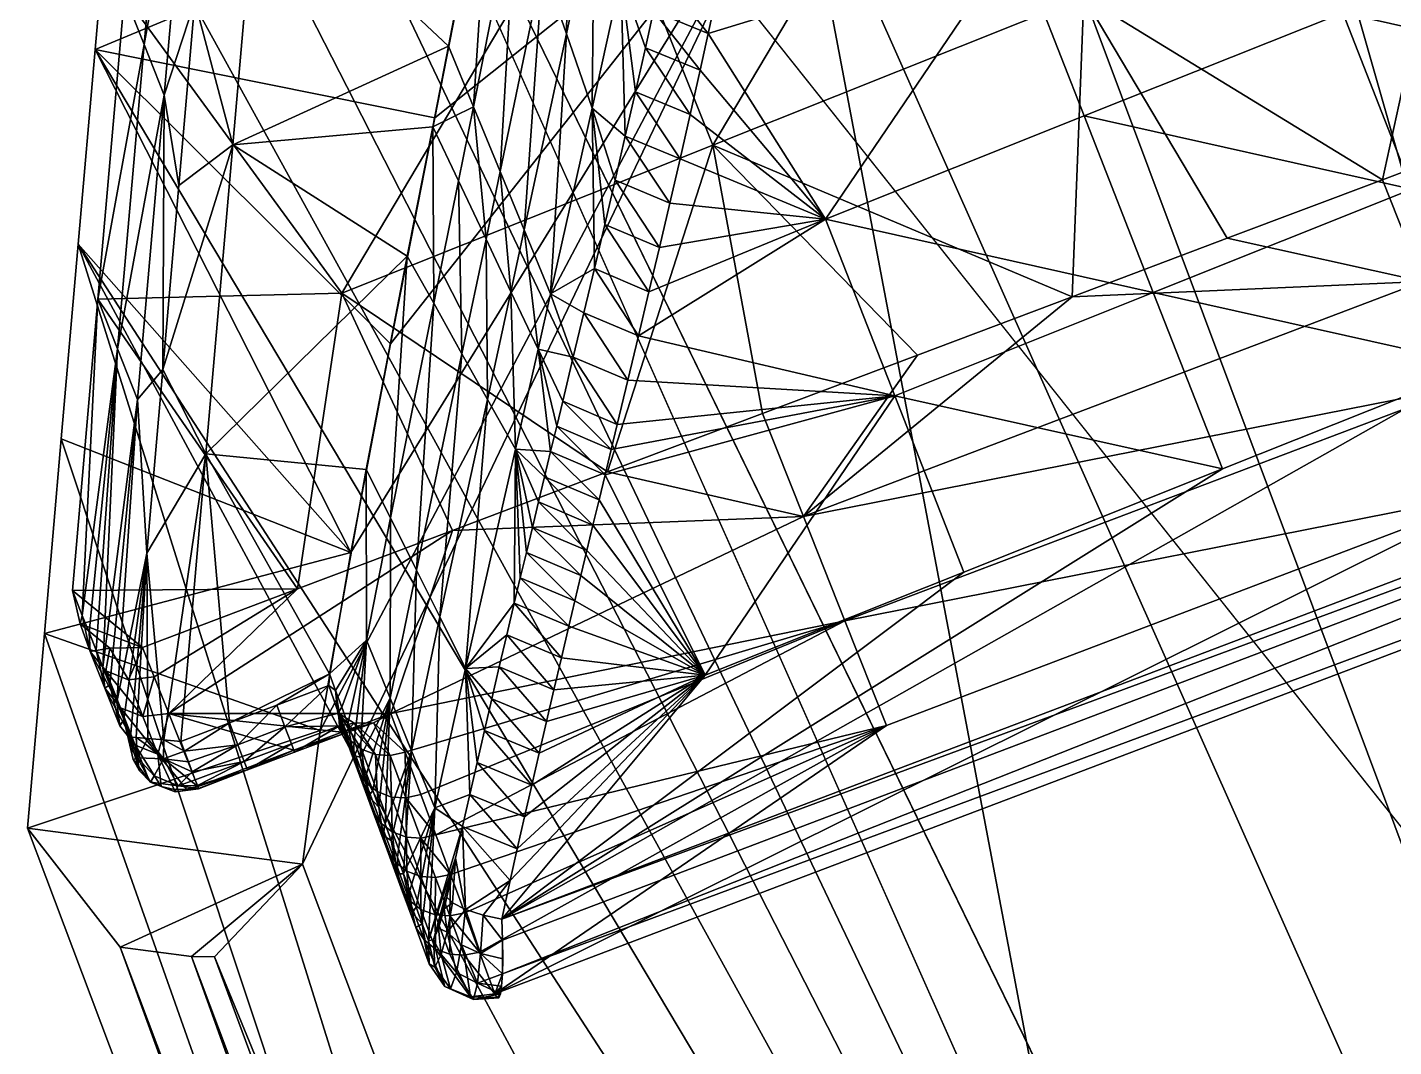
# Model space of a CAD drawing. Header units: millimetres. Extents: x -276 to 343, y -58 to 484.
# Drawn here: x -220.53 to -207.09, y 442.68 to 452.7 of the extents above; entities that cross this region are included whole.
import ezdxf

# ---------------------------------------------------------------- set-up
doc = ezdxf.new("R2010")
doc.units = ezdxf.units.MM
doc.header["$MEASUREMENT"] = 0
doc.layers.add('Default', color=7, linetype='Continuous', true_color=0x000000)

msp = doc.modelspace()

# ---------------------------------------------------------------- meshes
at = {"layer": 'Default'}
mesh = msp.add_polyface(dxfattribs=at)
corners = [(-219.198, 460.141, 5), (-214.27, 469.457, 5), (-218.884, 462.172, 5), (-215.507, 468.403, 5), (-218.331, 464.02, 5), (-216.614, 467.141, 5), (-217.565, 465.678, 5), (-212.931, 470.297, 5), (-211.517, 470.92, 5), (-211.517, 470.92, 5), (-208.574, 471.483, 5), (-210.055, 471.317, 5), (-219.198, 460.141, 5), (-219.365, 458.227, 5), (-203.801, 425.54, 131.483), (-220.2, 448.655, 5), (-206.856, 408.518, 120.594), (-220.033, 450.569, 5), (-203.801, 425.54, 131.483), (-219.866, 452.483, 5), (-219.699, 454.397, 5), (-219.532, 456.311, 5), (-215.185, 459.639, 5), (-212.965, 454.653, 23.231), (-215.375, 458.114, 5), (-215.69, 456.209, 5), (-216.088, 454.063, 5), (-216.527, 451.813, 5), (-216.962, 449.59, 5), (-217.352, 447.536, 5), (-217.655, 445.784, 5), (-217.827, 444.469, 5), (-212.965, 454.653, 23.231), (-215.185, 459.639, 5), (-214.822, 461.631, 5), (-214.062, 463.495, 5), (-214.062, 463.495, 5), (-212.879, 465.125, 5), (-211.317, 466.393, 5), (-219.198, 460.141, 5), (-218.884, 462.172, 5), (-218.331, 464.02, 5), (-217.565, 465.678, 5), (-214.062, 463.495, 5), (-216.614, 467.141, 5), (-215.507, 468.403, 5), (-214.27, 469.457, 5), (-212.931, 470.297, 5), (-211.517, 470.92, 5), (-220.534, 444.825, 5), (-220.367, 446.739, 5), (-217.655, 445.784, 5), (-220.2, 448.655, 5), (-217.352, 447.536, 5), (-220.033, 450.569, 5), (-219.866, 452.483, 5), (-219.699, 454.397, 5), (-216.088, 454.063, 5), (-219.532, 456.311, 5), (-219.365, 458.227, 5), (-215.69, 456.209, 5), (-215.375, 458.114, 5), (-215.185, 459.639, 5), (-216.527, 451.813, 5), (-216.962, 449.59, 5), (-217.827, 444.469, 5), (-218.92, 443.563, 5), (-219.622, 443.655, 5), (-218.693, 443.559, 5), (-209.447, 467.165, 5), (-211.317, 466.393, 5), (-212.879, 465.125, 5), (-212.879, 465.125, 5), (-214.822, 461.631, 5)]
mesh.append_faces([[corners[k] for k in face] for face in [(0, 1, 2, 2), (2, 3, 4, 4), (4, 5, 6, 6), (5, 4, 3, 3), (3, 2, 1, 1), (1, 0, 7, 7), (7, 0, 8, 8), (9, 10, 11, 11), (12, 13, 14, 14), (15, 16, 17, 17), (17, 18, 19, 19), (19, 14, 20, 20), (20, 14, 21, 21), (21, 14, 13, 13), (22, 23, 24, 24), (24, 23, 25, 25), (25, 23, 26, 26), (26, 23, 27, 27), (27, 23, 28, 28), (28, 23, 29, 29), (29, 23, 30, 30), (30, 23, 31, 31), (32, 33, 34, 34), (34, 35, 32, 32), (36, 37, 38, 38), (39, 40, 41, 41), (41, 42, 43, 43), (42, 44, 43, 43), (44, 45, 46, 46), (46, 47, 48, 48), (49, 50, 51, 51), (50, 52, 53, 53), (52, 54, 53, 53), (54, 55, 53, 53), (55, 56, 57, 57), (56, 58, 57, 57), (58, 59, 60, 60), (59, 39, 61, 61), (62, 61, 39, 39), (61, 60, 59, 59), (60, 57, 58, 58), (57, 63, 55, 55), (63, 64, 55, 55), (64, 53, 55, 55), (53, 51, 50, 50), (51, 65, 49, 49), (66, 67, 65, 65), (65, 68, 66, 66), (67, 49, 65, 65), (69, 70, 48, 48), (70, 71, 46, 46), (72, 43, 44, 44), (43, 73, 41, 41), (73, 62, 39, 39), (39, 41, 73, 73), (44, 46, 71, 71), (46, 48, 70, 70)]])
mesh = msp.add_polyface(dxfattribs=at)
corners = [(-177.419, 420.114, 117.401), (-192.957, 454.989, 5), (-193.943, 456.536, 5), (-195.911, 459.624, 5), (-196.893, 461.165, 5), (-197.874, 462.704, 5), (-198.853, 464.239, 5), (-199.832, 465.772, 5), (-200.808, 467.305, 5), (-208.574, 471.483, 5), (-211.517, 470.92, 5), (-207.101, 471.413, 5), (-207.101, 471.413, 5), (-211.517, 470.92, 5), (-205.662, 471.1, 5), (-205.662, 471.1, 5), (-203, 469.721, 5), (-204.286, 470.538, 5), (-201.832, 468.647, 5), (-200.808, 467.305, 5), (-219.198, 460.141, 5), (-172.958, 402.032, 241.81), (-211.517, 470.92, 5), (-195.213, 453.497, 5), (-179.695, 418.663, 117.3), (-195.945, 454.541, 5), (-190.218, 432.428, 123.634), (-204.154, 465.102, 5), (-203.339, 463.928, 5), (-202.241, 462.481, 5), (-200.958, 460.856, 5), (-199.589, 459.151, 5), (-198.231, 457.465, 5), (-196.984, 455.897, 5), (-199.026, 423.331, 137.741), (-212.965, 454.653, 23.231), (-214.062, 463.495, 5), (-204.154, 465.102, 5), (-190.218, 432.428, 123.634), (-205.566, 466.555, 5), (-176.28, 399.752, 242.268), (-211.317, 466.393, 5), (-209.447, 467.165, 5), (-207.434, 467.28, 5), (-185.087, 392.006, 252.252), (-211.317, 466.393, 5), (-207.434, 467.28, 5), (-211.317, 466.393, 5), (-199.026, 423.331, 137.741), (-214.062, 463.495, 5), (-193.227, 453.545, 5), (-193.812, 453.161, 5), (-195.213, 453.497, 5), (-200.808, 467.305, 5), (-199.832, 465.772, 5), (-203.339, 463.928, 5), (-198.853, 464.239, 5), (-202.241, 462.481, 5), (-197.874, 462.704, 5), (-200.958, 460.856, 5), (-196.893, 461.165, 5), (-199.589, 459.151, 5), (-195.911, 459.624, 5), (-194.928, 458.081, 5), (-198.231, 457.465, 5), (-193.943, 456.536, 5), (-195.945, 454.541, 5), (-192.957, 454.989, 5), (-211.517, 470.92, 5), (-210.055, 471.317, 5), (-207.101, 471.413, 5), (-208.574, 471.483, 5), (-205.662, 471.1, 5), (-204.286, 470.538, 5), (-203, 469.721, 5), (-201.832, 468.647, 5), (-204.154, 465.102, 5), (-196.984, 455.897, 5), (-195.021, 453.27, 5), (-205.566, 466.555, 5), (-207.434, 467.28, 5), (-209.447, 467.165, 5), (-211.517, 470.92, 5), (-192.957, 454.989, 5), (-177.419, 420.114, 117.401), (-193.227, 453.545, 5), (-179.695, 418.663, 117.3), (-195.213, 453.497, 5), (-195.021, 453.27, 5)]
mesh.append_faces([[corners[k] for k in face] for face in [(0, 1, 2, 2), (3, 4, 0, 0), (4, 5, 0, 0), (5, 6, 0, 0), (6, 7, 0, 0), (7, 8, 0, 0), (9, 10, 11, 11), (12, 13, 14, 14), (15, 16, 17, 17), (16, 15, 18, 18), (18, 15, 19, 19), (20, 21, 22, 22), (23, 24, 25, 25), (26, 27, 28, 28), (28, 29, 26, 26), (29, 30, 26, 26), (30, 31, 26, 26), (31, 32, 26, 26), (32, 33, 26, 26), (24, 26, 33, 33), (34, 35, 36, 36), (37, 38, 39, 39), (38, 40, 39, 39), (41, 42, 43, 43), (44, 45, 46, 46), (47, 48, 49, 49), (50, 51, 52, 52), (53, 54, 55, 55), (54, 56, 57, 57), (56, 58, 59, 59), (58, 60, 61, 61), (60, 62, 61, 61), (62, 63, 64, 64), (63, 65, 66, 66), (65, 67, 66, 66), (68, 69, 70, 70), (69, 71, 70, 70), (70, 72, 73, 73), (73, 74, 75, 75), (75, 53, 76, 76), (52, 66, 67, 67), (66, 77, 63, 63), (77, 64, 63, 63), (64, 61, 62, 62), (61, 59, 58, 58), (59, 57, 56, 56), (57, 55, 54, 54), (55, 76, 53, 53), (67, 50, 52, 52), (51, 78, 52, 52), (76, 79, 75, 75), (79, 80, 73, 73), (80, 81, 70, 70), (82, 70, 81, 81), (70, 73, 80, 80), (73, 75, 79, 79), (83, 84, 85, 85), (86, 87, 88, 88)]])
mesh = msp.add_polyface(dxfattribs=at)
corners = [(-161.173, 388.479, 737.082), (-149.975, 401.032, 737.404), (-162.218, 391.678, 770.806), (-156.004, 397.819, 731.839), (-162.365, 388.702, 718.796), (-161.077, 392.116, 731.733), (-155.393, 399.502, 738.298), (-160.436, 393.815, 738.198), (-159.348, 396.704, 749.188), (-159.798, 395.508, 744.638), (-164.576, 389.534, 744.543), (-158.523, 398.905, 757.554), (-164.104, 390.764, 749.099), (-163.236, 393.028, 757.48), (-157.26, 402.317, 770.414), (-161.902, 396.53, 770.376), (-168.845, 386.004, 762.786), (-162.935, 395.393, 772.172), (-154.918, 406.188, 777.391), (-164.349, 390.403, 770.304), (-157.438, 400.356, 776.729), (-164.93, 390.813, 770.262), (-157.998, 400.795, 776.677), (-164.93, 390.813, 770.262), (-157.998, 400.795, 776.677), (-162.935, 395.393, 772.172), (-157.438, 400.356, 776.729), (-164.349, 390.403, 770.304), (-162.218, 391.678, 770.806), (-193.812, 453.161, 5), (-193.227, 453.545, 5), (-177.72, 418.739, 117.205), (-162.81, 383.516, 229.465), (-161.913, 385.254, 229.716), (-177.419, 420.114, 117.401), (-172.958, 402.032, 241.81), (-193.943, 456.536, 5), (-194.928, 458.081, 5), (-195.911, 459.624, 5), (-200.808, 467.305, 5), (-200.808, 467.305, 5), (-205.662, 471.1, 5), (-172.958, 402.032, 241.81), (-190.694, 396.082, 239.161), (-158.098, 334.823, 487.899), (-203.801, 425.54, 131.483), (-219.198, 460.141, 5), (-205.662, 471.1, 5), (-211.517, 470.92, 5), (-172.958, 402.032, 241.81), (-158.098, 334.823, 487.899), (-172.958, 402.032, 241.81), (-219.198, 460.141, 5), (-203.801, 425.54, 131.483), (-220.033, 450.569, 5), (-190.694, 396.082, 239.161), (-193.175, 372.211, 236.188), (-190.694, 396.082, 239.161), (-206.856, 408.518, 120.594), (-220.367, 446.739, 5), (-220.534, 444.825, 5), (-220.2, 448.655, 5), (-217.827, 444.469, 5), (-212.965, 454.653, 23.231), (-204.167, 408.217, 120.429), (-199.026, 423.331, 137.741), (-190.506, 371.963, 235.857), (-185.087, 392.006, 252.252), (-179.695, 418.663, 117.3), (-164.196, 383.817, 229.6), (-190.218, 432.428, 123.634), (-176.28, 399.752, 242.268), (-196.984, 455.897, 5), (-195.945, 454.541, 5), (-185.087, 392.006, 252.252), (-199.026, 423.331, 137.741), (-211.317, 466.393, 5), (-207.434, 467.28, 5), (-205.566, 466.555, 5), (-176.28, 399.752, 242.268), (-150.2, 335.881, 481.497), (-150.2, 335.881, 481.497), (-152.152, 335.944, 482.599), (-207.434, 467.28, 5), (-152.152, 335.944, 482.599), (-185.087, 392.006, 252.252), (-207.434, 467.28, 5), (-219.622, 443.655, 5), (-218.92, 443.563, 5), (-205.956, 407.381, 120.487), (-205.265, 407.319, 120.394), (-191.607, 371.077, 235.787), (-217.827, 444.469, 5), (-204.167, 408.217, 120.429), (-218.693, 443.559, 5), (-190.506, 371.963, 235.857), (-205.265, 407.319, 120.394), (-205.265, 407.319, 120.394), (-218.92, 443.563, 5), (-218.693, 443.559, 5), (-193.175, 372.211, 236.188), (-206.856, 408.518, 120.594), (-205.956, 407.381, 120.487), (-220.534, 444.825, 5), (-219.622, 443.655, 5), (-162.233, 383.918, 229.409), (-177.72, 418.739, 117.205), (-161.913, 385.254, 229.716), (-193.227, 453.545, 5), (-177.419, 420.114, 117.401), (-193.812, 453.161, 5), (-162.81, 383.516, 229.465), (-179.695, 418.663, 117.3), (-195.021, 453.27, 5)]
mesh.append_faces([[corners[k] for k in face] for face in [(0, 1, 2, 2), (3, 4, 5, 5), (6, 5, 7, 7), (8, 9, 10, 10), (11, 8, 12, 12), (11, 12, 13, 13), (14, 11, 13, 13), (14, 13, 15, 15), (16, 17, 15, 15), (17, 18, 15, 15), (19, 20, 21, 21), (22, 21, 20, 20), (23, 24, 25, 25), (26, 27, 28, 28), (29, 30, 31, 31), (32, 29, 31, 31), (33, 34, 35, 35), (36, 37, 34, 34), (37, 38, 34, 34), (39, 35, 34, 34), (40, 41, 42, 42), (43, 44, 45, 45), (45, 44, 46, 46), (47, 48, 49, 49), (50, 51, 52, 52), (53, 54, 55, 55), (56, 57, 58, 58), (58, 59, 60, 60), (59, 58, 61, 61), (54, 58, 57, 57), (62, 63, 64, 64), (64, 65, 66, 66), (67, 66, 65, 65), (65, 64, 63, 63), (68, 69, 70, 70), (71, 70, 69, 69), (72, 73, 68, 68), (74, 75, 76, 76), (77, 78, 79, 79), (79, 80, 77, 77), (81, 82, 83, 83), (84, 85, 86, 86), (87, 88, 89, 89), (88, 90, 89, 89), (90, 91, 89, 89), (92, 93, 94, 94), (93, 95, 96, 96), (97, 98, 99, 99), (94, 93, 96, 96), (100, 101, 102, 102), (101, 103, 104, 104), (104, 102, 101, 101), (105, 106, 107, 107), (106, 108, 109, 109), (109, 107, 106, 106), (110, 111, 112, 112), (113, 110, 112, 112)]])
mesh = msp.add_polyface(dxfattribs=at)
corners = [(-200.05, 457.327, 16.262), (-200.28, 458.454, 16.081), (-200.619, 458.014, 16.517), (-202.506, 454.877, 15.853), (-201.826, 453.141, 15.295), (-199.282, 454.157, 15.295), (-199.962, 455.893, 15.853), (-205.05, 453.862, 15.853), (-204.37, 452.125, 15.295), (-207.594, 452.846, 15.853), (-205.729, 455.598, 16.412), (-203.185, 456.614, 16.412), (-208.273, 454.582, 16.412), (-210.817, 453.567, 16.412), (-206.409, 457.334, 16.97), (-203.865, 458.35, 16.97), (-208.953, 456.319, 16.97), (-211.497, 455.303, 16.97), (-209.633, 458.055, 17.529), (-212.177, 457.04, 17.529), (-200.619, 458.014, 16.517), (-201.053, 458.545, 16.712), (-201.482, 459.079, 16.908), (-199.582, 454.081), (-200.713, 452.514, 3.148), (-201.107, 453.506), (-202.632, 452.93), (-207.612, 457.26), (-206.493, 454.457), (-210.143, 453.002), (-211.261, 455.803), (-203.962, 458.717), (-202.844, 455.915), (-200.313, 460.172), (-199.195, 457.372), (-208.73, 460.063), (-199.582, 454.081), (-201.107, 453.506), (-202.632, 452.93), (-204.156, 452.356), (-205.681, 451.78), (-207.205, 451.204)]
mesh.append_faces([[corners[k] for k in face] for face in [(0, 1, 2, 2), (3, 4, 5, 5), (3, 5, 6, 6), (7, 8, 4, 4), (7, 4, 3, 3), (9, 8, 7, 7), (10, 7, 3, 3), (10, 3, 11, 11), (12, 9, 7, 7), (12, 7, 10, 10), (13, 9, 12, 12), (14, 10, 11, 11), (14, 11, 15, 15), (16, 12, 10, 10), (16, 10, 14, 14), (17, 13, 12, 12), (17, 12, 16, 16), (18, 16, 14, 14), (19, 17, 16, 16), (19, 16, 18, 18), (20, 21, 11, 11), (21, 22, 11, 11), (3, 6, 11, 11), (6, 20, 11, 11), (23, 24, 25, 25), (25, 24, 26, 26), (27, 28, 29, 29), (27, 29, 30, 30), (31, 32, 28, 28), (31, 28, 27, 27), (33, 34, 32, 32), (35, 27, 30, 30), (36, 37, 32, 32), (37, 38, 32, 32), (38, 39, 32, 32), (39, 40, 28, 28), (40, 41, 28, 28), (28, 32, 39, 39)]])
mesh = msp.add_polyface(dxfattribs=at)
corners = [(-214.752, 451.198, 15.674), (-214.215, 450.973, 16.068), (-214.652, 451.631, 15.783), (-214.114, 451.409, 16.178), (-214.552, 452.067, 15.893), (-214.014, 451.844, 16.288), (-214.454, 452.5, 16.003), (-213.916, 452.28, 16.398), (-214.374, 452.86, 16.094), (-213.836, 452.641, 16.49), (-214.296, 453.219, 16.185), (-213.757, 453.002, 16.581), (-214.219, 453.579, 16.277), (-213.679, 453.364, 16.673), (-214.143, 453.938, 16.368), (-213.604, 453.725, 16.765), (-214.086, 454.221, 16.44), (-213.545, 454.01, 16.838), (-214.029, 454.504, 16.513), (-213.488, 454.295, 16.911), (-213.974, 454.788, 16.585), (-213.433, 454.581, 16.985), (-213.921, 455.071, 16.658), (-214.798, 454.731, 11.714), (-214.96, 453.932, 11.592), (-214.697, 453.19, 13.882), (-214.526, 454.004, 14.046), (-214.487, 456.424, 11.971), (-213.974, 454.788, 16.585), (-214.195, 455.725, 14.393), (-214.029, 454.504, 16.513), (-214.086, 454.221, 16.44), (-214.143, 453.938, 16.368), (-214.219, 453.579, 16.277), (-214.296, 453.219, 16.185), (-214.374, 452.86, 16.094), (-214.454, 452.5, 16.003), (-214.552, 452.067, 15.893), (-214.652, 451.631, 15.783), (-214.978, 451.907, 13.634), (-214.752, 451.198, 15.674), (-211.261, 455.803), (-213.792, 451.545), (-214.91, 454.346)]
mesh.append_faces([[corners[k] for k in face] for face in [(0, 1, 2, 2), (2, 3, 4, 4), (4, 5, 6, 6), (6, 7, 8, 8), (8, 9, 10, 10), (10, 11, 12, 12), (12, 13, 14, 14), (14, 15, 16, 16), (16, 17, 18, 18), (18, 19, 20, 20), (20, 21, 22, 22), (21, 20, 19, 19), (19, 18, 17, 17), (17, 16, 15, 15), (15, 14, 13, 13), (13, 12, 11, 11), (11, 10, 9, 9), (9, 8, 7, 7), (7, 6, 5, 5), (5, 4, 3, 3), (3, 2, 1, 1), (23, 24, 25, 25), (23, 25, 26, 26), (27, 23, 26, 26), (28, 29, 30, 30), (30, 29, 31, 31), (31, 26, 32, 32), (32, 26, 33, 33), (33, 26, 34, 34), (34, 26, 35, 35), (35, 25, 36, 36), (36, 25, 37, 37), (37, 25, 38, 38), (38, 39, 40, 40), (39, 38, 25, 25), (25, 35, 26, 26), (26, 31, 29, 29), (41, 42, 43, 43)]])
mesh = msp.add_polyface(dxfattribs=at)
corners = [(-219.044, 451.147, 4.575), (-218.513, 451.547, 5), (-218.886, 452.956, 4.575), (-218.274, 454.288, 5), (-218.728, 454.764, 4.575), (-218.513, 451.547, 5), (-216.392, 452.516, 5), (-218.274, 454.288, 5), (-215.961, 454.747, 5), (-216.547, 451.725, 5), (-218.923, 455.073, 3.128), (-219.121, 455.571, 1.545), (-219.386, 452.534, 1.545), (-219.188, 452.036, 3.128), (-219.202, 449.338, 4.575), (-219.044, 451.147, 4.575), (-218.886, 452.956, 4.575), (-218.728, 454.764, 4.575), (-219.58, 453.02), (-219.841, 450.03), (-215.231, 452.639, 11.408), (-215.388, 450.081, 13.301), (-214.978, 451.907, 13.634), (-214.96, 453.932, 11.592), (-214.697, 453.19, 13.882), (-215.463, 453.309, 9.368), (-215.884, 451.284, 9.2), (-215.646, 450.709, 11.16), (-215.201, 454.614, 9.494), (-215.048, 455.397, 9.577), (-214.798, 454.731, 11.714), (-216.147, 451.922, 7.024), (-216.022, 450.618, 9.153), (-215.721, 454.055, 7.105), (-215.468, 455.37, 7.166), (-214.752, 451.198, 15.674), (-214.854, 450.764, 15.564), (-216.547, 451.725, 5), (-216.392, 452.516, 5), (-215.961, 454.747, 5), (-216.294, 451.192, 7.002), (-215.716, 456.071, 5), (-214.91, 454.346), (-213.792, 451.545), (-217.441, 450.088), (-219.58, 453.02), (-219.315, 456.057)]
mesh.append_faces([[corners[k] for k in face] for face in [(0, 1, 2, 2), (2, 3, 4, 4), (3, 2, 1, 1), (5, 6, 7, 7), (8, 7, 6, 6), (6, 5, 9, 9), (10, 11, 12, 12), (10, 12, 13, 13), (14, 15, 13, 13), (15, 16, 13, 13), (16, 17, 10, 10), (18, 19, 12, 12), (12, 11, 18, 18), (10, 13, 16, 16), (20, 21, 22, 22), (23, 20, 22, 22), (23, 22, 24, 24), (25, 26, 27, 27), (25, 27, 20, 20), (28, 25, 20, 20), (28, 20, 23, 23), (29, 28, 23, 23), (29, 23, 30, 30), (31, 32, 26, 26), (33, 31, 26, 26), (33, 26, 25, 25), (34, 33, 25, 25), (34, 25, 28, 28), (35, 22, 36, 36), (37, 31, 38, 38), (38, 31, 39, 39), (31, 37, 40, 40), (33, 39, 31, 31), (34, 41, 33, 33), (42, 43, 44, 44), (45, 46, 42, 42), (42, 44, 45, 45)]])
mesh = msp.add_polyface(dxfattribs=at)
corners = [(-213.379, 454.868, 17.058), (-213.921, 455.071, 16.658), (-213.433, 454.581, 16.985), (-215.861, 443.723, 14.211), (-195.283, 451.534, 14.099), (-215.868, 443.928, 14.291), (-213.866, 446.329, 14.737), (-211.322, 447.342, 14.737), (-212.002, 449.079, 15.295), (-212.682, 450.815, 15.853), (-209.458, 450.094, 15.295), (-210.138, 451.831, 15.853), (-210.817, 453.567, 16.412), (-213.379, 454.868, 17.058), (-213.433, 454.581, 16.985), (-211.497, 455.303, 16.97), (-213.488, 454.295, 16.911), (-213.545, 454.01, 16.838), (-213.604, 453.725, 16.765), (-213.679, 453.364, 16.673), (-213.757, 453.002, 16.581), (-213.836, 452.641, 16.49), (-213.916, 452.28, 16.398), (-214.014, 451.844, 16.288), (-214.114, 451.409, 16.178), (-214.215, 450.973, 16.068), (-214.317, 450.538, 15.958), (-214.42, 450.102, 15.848), (-214.523, 449.668, 15.739), (-214.627, 449.233, 15.629), (-214.731, 448.797, 15.52), (-214.791, 448.549, 15.457), (-214.85, 448.301, 15.395), (-206.234, 449.374, 14.737), (-208.778, 448.358, 14.737), (-215.868, 443.928, 14.291), (-212.9, 447.889, 3.219), (-206.398, 449.174, 6.442), (-212.492, 446.864, 6.478), (-210.255, 450.053), (-211.779, 449.479), (-213.304, 448.903), (-212.084, 445.836, 9.736), (-216.515, 444.758, 8.1), (-205.99, 448.149, 9.701), (-215.935, 443.196, 13.014), (-211.261, 455.803), (-210.143, 453.002), (-213.792, 451.545), (-210.255, 450.053), (-211.779, 449.479), (-213.304, 448.903)]
mesh.append_faces([[corners[k] for k in face] for face in [(0, 1, 2, 2), (3, 4, 5, 5), (6, 7, 8, 8), (9, 8, 10, 10), (9, 11, 12, 12), (13, 14, 15, 15), (14, 16, 15, 15), (16, 17, 12, 12), (17, 18, 12, 12), (18, 19, 12, 12), (19, 20, 12, 12), (20, 21, 12, 12), (21, 22, 9, 9), (22, 23, 9, 9), (23, 24, 9, 9), (24, 25, 9, 9), (25, 26, 9, 9), (26, 27, 9, 9), (27, 28, 9, 9), (28, 29, 8, 8), (29, 30, 8, 8), (30, 31, 8, 8), (31, 32, 8, 8), (33, 34, 35, 35), (34, 7, 35, 35), (8, 9, 28, 28), (9, 12, 21, 21), (12, 15, 16, 16), (36, 37, 38, 38), (39, 36, 40, 40), (40, 36, 41, 41), (42, 43, 38, 38), (44, 45, 42, 42), (46, 47, 48, 48), (49, 50, 48, 48), (50, 51, 48, 48), (48, 47, 49, 49)]])
mesh = msp.add_polyface(dxfattribs=at)
corners = [(-195.379, 451.7, 14.178), (-215.868, 443.928, 14.291), (-195.283, 451.534, 14.099), (-195.011, 451.133, 12.898), (-215.861, 443.391, 13.945), (-215.935, 443.196, 13.014), (-215.861, 443.391, 13.945), (-215.861, 443.723, 14.211), (-195.283, 451.534, 14.099), (-204.37, 452.125, 15.295), (-203.69, 450.389, 14.737), (-201.146, 451.405, 14.737), (-201.826, 453.141, 15.295), (-206.914, 451.11, 15.295), (-206.234, 449.374, 14.737), (-209.458, 450.094, 15.295), (-208.778, 448.358, 14.737), (-212.002, 449.079, 15.295), (-211.322, 447.342, 14.737), (-207.594, 452.846, 15.853), (-210.138, 451.831, 15.853), (-212.682, 450.815, 15.853), (-210.817, 453.567, 16.412), (-215.868, 443.928, 14.291), (-195.379, 451.7, 14.178), (-206.398, 449.174, 6.442), (-200.304, 451.487, 6.407), (-199.896, 450.461, 9.666), (-205.99, 448.149, 9.701), (-212.492, 446.864, 6.478), (-212.084, 445.836, 9.736), (-206.807, 450.202, 3.184), (-200.713, 452.514, 3.148), (-212.9, 447.889, 3.219), (-215.935, 443.196, 13.014), (-195.011, 451.133, 12.898), (-202.632, 452.93), (-204.156, 452.356), (-205.681, 451.78), (-207.205, 451.204), (-208.73, 450.629), (-210.255, 450.053), (-207.205, 451.204), (-208.73, 450.629), (-210.143, 453.002), (-210.255, 450.053), (-206.493, 454.457)]
mesh.append_faces([[corners[k] for k in face] for face in [(0, 1, 2, 2), (3, 4, 5, 5), (6, 2, 7, 7), (3, 8, 4, 4), (9, 10, 11, 11), (9, 11, 12, 12), (13, 14, 10, 10), (13, 10, 9, 9), (15, 16, 14, 14), (15, 14, 13, 13), (17, 18, 16, 16), (17, 16, 15, 15), (19, 13, 9, 9), (20, 15, 13, 13), (20, 13, 19, 19), (21, 15, 20, 20), (22, 20, 19, 19), (23, 24, 14, 14), (25, 26, 27, 27), (25, 27, 28, 28), (29, 25, 28, 28), (29, 28, 30, 30), (31, 32, 26, 26), (31, 26, 25, 25), (33, 31, 25, 25), (34, 28, 35, 35), (36, 32, 37, 37), (37, 31, 38, 38), (38, 31, 39, 39), (39, 31, 40, 40), (40, 31, 41, 41), (27, 35, 28, 28), (31, 37, 32, 32), (33, 41, 31, 31), (42, 43, 44, 44), (43, 45, 44, 44), (44, 46, 42, 42)]])
mesh = msp.add_polyface(dxfattribs=at)
corners = [(-219.36, 447.53, 4.575), (-218.778, 448.506, 5), (-219.202, 449.338, 4.575), (-218.513, 451.547, 5), (-219.044, 451.147, 4.575), (-218.778, 448.506, 5), (-216.797, 450.452, 5), (-218.513, 451.547, 5), (-216.547, 451.725, 5), (-217.201, 448.354, 5), (-219.188, 452.036, 3.128), (-219.386, 452.534, 1.545), (-219.647, 449.541, 1.545), (-219.449, 449.043, 3.128), (-219.36, 447.53, 4.575), (-219.202, 449.338, 4.575), (-220.091, 447.163), (-219.994, 446.918, 0.774), (-219.841, 450.03), (-219.994, 446.918, 0.774), (-219.926, 446.749, 1.317), (-219.926, 446.749, 1.317), (-219.858, 446.577, 1.86), (-219.858, 446.577, 1.86), (-219.79, 446.407, 2.403), (-219.79, 446.407, 2.403), (-219.722, 446.235, 2.946), (-219.722, 446.235, 2.946), (-219.654, 446.063, 3.489), (-216.259, 449.491, 9.065), (-216.706, 447.364, 8.85), (-216.476, 446.903, 10.648), (-216.008, 449.043, 10.962), (-216.537, 449.989, 6.959), (-216.963, 447.877, 6.856), (-216.294, 451.192, 7.002), (-216.022, 450.618, 9.153), (-216.147, 451.922, 7.024), (-217.563, 446.344, 5.001), (-217.197, 446.674, 6.787), (-217.201, 448.354, 5), (-216.797, 450.452, 5), (-216.547, 451.725, 5), (-220.091, 447.163), (-219.841, 450.03), (-217.877, 447.178), (-219.58, 453.02), (-217.441, 450.088), (-214.828, 448.329), (-216.353, 447.752)]
mesh.append_faces([[corners[k] for k in face] for face in [(0, 1, 2, 2), (2, 3, 4, 4), (3, 2, 1, 1), (5, 6, 7, 7), (8, 7, 6, 6), (6, 5, 9, 9), (10, 11, 12, 12), (10, 12, 13, 13), (14, 15, 13, 13), (16, 17, 18, 18), (19, 20, 12, 12), (21, 22, 12, 12), (23, 24, 12, 12), (25, 26, 13, 13), (27, 28, 13, 13), (12, 11, 18, 18), (13, 12, 25, 25), (10, 13, 15, 15), (18, 19, 12, 12), (29, 30, 31, 31), (29, 31, 32, 32), (33, 34, 30, 30), (33, 30, 29, 29), (35, 33, 29, 29), (35, 29, 36, 36), (37, 35, 36, 36), (38, 39, 40, 40), (40, 34, 41, 41), (41, 33, 42, 42), (34, 40, 39, 39), (33, 41, 34, 34), (35, 42, 33, 33), (43, 44, 45, 45), (44, 46, 47, 47), (48, 49, 47, 47), (49, 45, 47, 47), (45, 44, 47, 47)]])
mesh = msp.add_polyface(dxfattribs=at)
corners = [(-215.446, 448.282, 14.94), (-214.91, 448.053, 15.332), (-215.387, 448.53, 15.002), (-214.85, 448.301, 15.395), (-215.327, 448.778, 15.065), (-214.791, 448.549, 15.457), (-215.268, 449.026, 15.127), (-214.731, 448.797, 15.52), (-215.164, 449.459, 15.236), (-214.627, 449.233, 15.629), (-215.06, 449.895, 15.346), (-214.523, 449.668, 15.739), (-214.956, 450.329, 15.455), (-214.42, 450.102, 15.848), (-214.854, 450.764, 15.564), (-214.317, 450.538, 15.958), (-214.752, 451.198, 15.674), (-214.215, 450.973, 16.068), (-215.778, 450.1, 11.092), (-216.008, 449.043, 10.962), (-215.733, 448.553, 13.034), (-215.51, 449.536, 13.209), (-215.646, 450.709, 11.16), (-215.388, 450.081, 13.301), (-215.231, 452.639, 11.408), (-216.022, 450.618, 9.153), (-216.259, 449.491, 9.065), (-215.884, 451.284, 9.2), (-214.854, 450.764, 15.564), (-214.978, 451.907, 13.634), (-214.956, 450.329, 15.455), (-215.06, 449.895, 15.346), (-215.164, 449.459, 15.236), (-215.268, 449.026, 15.127), (-215.327, 448.778, 15.065), (-215.387, 448.53, 15.002), (-215.446, 448.282, 14.94), (-213.304, 448.903), (-212.9, 447.889, 3.219), (-214.828, 448.329), (-213.304, 448.903), (-214.828, 448.329), (-213.792, 451.545), (-217.441, 450.088)]
mesh.append_faces([[corners[k] for k in face] for face in [(0, 1, 2, 2), (2, 3, 4, 4), (4, 5, 6, 6), (6, 7, 8, 8), (8, 9, 10, 10), (10, 11, 12, 12), (12, 13, 14, 14), (14, 15, 16, 16), (17, 16, 15, 15), (15, 14, 13, 13), (13, 12, 11, 11), (11, 10, 9, 9), (9, 8, 7, 7), (7, 6, 5, 5), (5, 4, 3, 3), (3, 2, 1, 1), (18, 19, 20, 20), (18, 20, 21, 21), (22, 18, 21, 21), (22, 21, 23, 23), (24, 22, 23, 23), (25, 26, 19, 19), (25, 19, 18, 18), (27, 25, 18, 18), (27, 18, 22, 22), (28, 29, 30, 30), (30, 23, 31, 31), (31, 23, 32, 32), (32, 21, 33, 33), (33, 21, 34, 34), (34, 21, 35, 35), (35, 20, 36, 36), (20, 35, 21, 21), (21, 32, 23, 23), (23, 30, 29, 29), (37, 38, 39, 39), (40, 41, 42, 42), (43, 42, 41, 41)]])
mesh = msp.add_polyface(dxfattribs=at)
corners = [(-215.965, 446.098, 14.39), (-215.428, 445.874, 14.784), (-215.892, 446.413, 14.469), (-215.354, 446.186, 14.863), (-215.818, 446.725, 14.548), (-215.281, 446.499, 14.941), (-215.744, 447.038, 14.627), (-215.207, 446.811, 15.02), (-215.685, 447.288, 14.69), (-215.148, 447.061, 15.083), (-215.625, 447.536, 14.752), (-215.089, 447.309, 15.145), (-215.566, 447.784, 14.815), (-215.029, 447.557, 15.208), (-215.506, 448.034, 14.877), (-214.97, 447.805, 15.27), (-215.446, 448.282, 14.94), (-214.91, 448.053, 15.332), (-214.85, 448.301, 15.395), (-214.91, 448.053, 15.332), (-213.866, 446.329, 14.737), (-214.97, 447.805, 15.27), (-215.029, 447.557, 15.208), (-215.089, 447.309, 15.145), (-215.148, 447.061, 15.083), (-215.207, 446.811, 15.02), (-215.281, 446.499, 14.941), (-215.354, 446.186, 14.863), (-212.002, 449.079, 15.295), (-216.008, 449.043, 10.962), (-216.223, 446.397, 12.61), (-215.733, 448.553, 13.034), (-215.446, 448.282, 14.94), (-215.506, 448.034, 14.877), (-215.566, 447.784, 14.815), (-215.625, 447.536, 14.752), (-215.685, 447.288, 14.69), (-215.744, 447.038, 14.627), (-215.818, 446.725, 14.548), (-215.892, 446.413, 14.469), (-215.965, 446.098, 14.39), (-214.828, 448.329), (-212.9, 447.889, 3.219), (-216.353, 447.752), (-212.492, 446.864, 6.478), (-216.959, 445.952, 4.339)]
mesh.append_faces([[corners[k] for k in face] for face in [(0, 1, 2, 2), (2, 3, 4, 4), (4, 5, 6, 6), (6, 7, 8, 8), (8, 9, 10, 10), (10, 11, 12, 12), (12, 13, 14, 14), (14, 15, 16, 16), (17, 16, 15, 15), (15, 14, 13, 13), (13, 12, 11, 11), (11, 10, 9, 9), (9, 8, 7, 7), (7, 6, 5, 5), (5, 4, 3, 3), (18, 19, 20, 20), (19, 21, 20, 20), (21, 22, 20, 20), (22, 23, 20, 20), (23, 24, 20, 20), (24, 25, 20, 20), (25, 26, 20, 20), (26, 27, 20, 20), (20, 28, 18, 18), (29, 30, 31, 31), (32, 31, 33, 33), (33, 31, 34, 34), (34, 31, 35, 35), (35, 31, 36, 36), (36, 31, 37, 37), (37, 30, 38, 38), (38, 30, 39, 39), (39, 30, 40, 40), (30, 37, 31, 31), (41, 42, 43, 43), (44, 45, 42, 42), (42, 45, 43, 43)]])
mesh = msp.add_polyface(dxfattribs=at)
corners = [(-219.025, 445.678, 5), (-218.778, 448.506, 5), (-219.193, 445.694, 4.971), (-218.778, 448.506, 5), (-219.36, 447.53, 4.575), (-219.193, 445.694, 4.971), (-219.915, 446.561, 1.078), (-219.762, 446.372, 0.999), (-219.619, 446.01, 2.142), (-219.771, 446.202, 2.221), (-219.402, 446.602), (-219.54, 446.284, 0.944), (-219.724, 446.596), (-219.724, 446.596), (-220.016, 446.834), (-220.016, 446.834), (-219.994, 446.918, 0.774), (-220.091, 447.163), (-219.287, 446.313, 0.921), (-219.915, 446.561, 1.078), (-219.926, 446.749, 1.317), (-219.858, 446.577, 1.86), (-219.771, 446.202, 2.221), (-219.79, 446.407, 2.403), (-219.722, 446.235, 2.946), (-219.762, 446.372, 0.999), (-219.724, 446.596), (-219.54, 446.284, 0.944), (-217.563, 446.344, 5.001), (-217.57, 446.227, 5), (-217.502, 446.18, 5.517), (-219.025, 445.678, 5), (-218.544, 445.86, 5), (-218.778, 448.506, 5), (-217.201, 448.354, 5), (-217.563, 446.344, 5.001), (-218.544, 445.86, 5), (-219.518, 445.721, 4.575), (-219.36, 447.53, 4.575), (-219.586, 445.893, 4.032), (-219.654, 446.063, 3.489), (-219.449, 449.043, 3.128), (-216.476, 446.903, 10.648), (-216.525, 445.024, 12.328), (-216.223, 446.397, 12.61), (-216.008, 449.043, 10.962), (-216.706, 447.364, 8.85), (-216.754, 445.586, 10.439), (-216.963, 447.877, 6.856), (-217.197, 446.674, 6.787), (-216.964, 446.102, 8.708), (-217.441, 446.016, 6.033), (-217.502, 446.18, 5.517), (-217.563, 446.344, 5.001), (-219.402, 446.602), (-217.877, 447.178), (-219.287, 446.313, 0.921), (-219.143, 445.952, 2.064), (-216.353, 447.752), (-216.959, 445.952, 4.339), (-219.402, 446.602), (-219.724, 446.596), (-220.016, 446.834), (-220.091, 447.163), (-217.877, 447.178)]
mesh.append_faces([[corners[k] for k in face] for face in [(0, 1, 2, 2), (3, 4, 5, 5), (6, 7, 8, 8), (6, 8, 9, 9), (10, 11, 12, 12), (13, 6, 14, 14), (15, 16, 17, 17), (18, 11, 10, 10), (16, 19, 20, 20), (20, 19, 21, 21), (21, 22, 23, 23), (23, 22, 24, 24), (25, 26, 27, 27), (22, 21, 19, 19), (6, 13, 7, 7), (19, 16, 15, 15), (28, 29, 30, 30), (31, 32, 33, 33), (34, 33, 35, 35), (36, 35, 33, 33), (37, 38, 39, 39), (40, 39, 38, 38), (38, 41, 40, 40), (42, 43, 44, 44), (45, 42, 44, 44), (46, 47, 42, 42), (48, 49, 50, 50), (48, 50, 46, 46), (51, 49, 52, 52), (52, 49, 53, 53), (54, 55, 56, 56), (56, 55, 57, 57), (58, 57, 55, 55), (57, 58, 59, 59), (60, 61, 62, 62), (62, 63, 60, 60), (64, 60, 63, 63)]])
mesh = msp.add_polyface(dxfattribs=at)
corners = [(-219.449, 445.516, 4.71), (-219.288, 445.34, 4.757), (-219.196, 445.508, 4.938), (-219.374, 445.655, 4.858), (-219.322, 445.278, 4.519), (-219.049, 445.241, 4.74), (-219.288, 445.34, 4.757), (-219.218, 445.233, 4.384), (-219.337, 445.295, 4.418), (-219.431, 445.389, 4.46), (-219.431, 445.389, 4.46), (-219.322, 445.278, 4.519), (-219.492, 445.5, 4.502), (-219.519, 445.614, 4.542), (-219.518, 445.721, 4.575), (-219.464, 445.717, 4.737), (-219.35, 445.707, 4.879), (-219.35, 445.707, 4.879), (-219.288, 445.34, 4.757), (-219.193, 445.694, 4.971), (-219.36, 447.53, 4.575), (-219.35, 445.707, 4.879), (-219.464, 445.717, 4.737), (-219.464, 445.717, 4.737), (-219.518, 445.721, 4.575), (-219.619, 446.01, 2.142), (-219.397, 445.922, 2.086), (-219.25, 445.553, 3.261), (-219.472, 445.641, 3.317), (-219.771, 446.202, 2.221), (-219.619, 446.01, 2.142), (-219.472, 445.641, 3.317), (-219.624, 445.832, 3.396), (-219.762, 446.372, 0.999), (-219.54, 446.284, 0.944), (-219.518, 445.721, 4.575), (-219.586, 445.893, 4.032), (-219.519, 445.614, 4.542), (-219.519, 445.614, 4.542), (-219.492, 445.5, 4.502), (-219.431, 445.389, 4.46), (-219.431, 445.389, 4.46), (-219.337, 445.295, 4.418), (-219.337, 445.295, 4.418), (-219.218, 445.233, 4.384), (-219.143, 445.952, 2.064), (-219.397, 445.922, 2.086), (-219.287, 446.313, 0.921), (-219.722, 446.235, 2.946), (-219.624, 445.832, 3.396), (-219.654, 446.063, 3.489), (-219.586, 445.893, 4.032), (-219.218, 445.233, 4.384), (-219.771, 446.202, 2.221), (-219.586, 445.893, 4.032), (-219.54, 446.284, 0.944), (-219.287, 446.313, 0.921), (-219.472, 445.641, 3.317)]
mesh.append_faces([[corners[k] for k in face] for face in [(0, 1, 2, 2), (0, 2, 3, 3), (4, 5, 6, 6), (7, 4, 8, 8), (8, 4, 9, 9), (10, 11, 12, 12), (12, 0, 13, 13), (13, 0, 14, 14), (14, 0, 15, 15), (15, 3, 16, 16), (3, 15, 0, 0), (2, 17, 3, 3), (0, 11, 18, 18), (11, 0, 12, 12), (19, 20, 21, 21), (21, 20, 22, 22), (23, 20, 24, 24), (25, 26, 27, 27), (25, 27, 28, 28), (29, 30, 31, 31), (29, 31, 32, 32), (33, 34, 26, 26), (33, 26, 25, 25), (35, 36, 37, 37), (38, 36, 39, 39), (39, 36, 40, 40), (41, 28, 42, 42), (43, 28, 44, 44), (45, 46, 47, 47), (48, 49, 50, 50), (50, 49, 51, 51), (27, 52, 28, 28), (46, 45, 27, 27), (49, 48, 53, 53), (31, 54, 32, 32), (55, 56, 46, 46), (36, 57, 40, 40)]])
mesh = msp.add_polyface(dxfattribs=at)
corners = [(-216.953, 445.131, 6.876), (-216.966, 445.54, 5.543), (-216.811, 445.124, 6.856), (-216.805, 444.735, 8.127), (-216.663, 444.725, 8.107), (-216.945, 444.788, 8.161), (-216.662, 444.348, 9.346), (-216.519, 444.338, 9.326), (-216.802, 444.401, 9.379), (-216.914, 444.489, 9.421), (-216.522, 443.971, 10.532), (-216.662, 444.024, 10.566), (-216.774, 444.112, 10.607), (-216.856, 444.235, 10.655), (-216.996, 444.612, 9.469), (-216.893, 444.377, 10.705), (-216.75, 443.991, 11.923), (-217.129, 445.862, 4.533), (-216.959, 445.952, 4.339), (-216.818, 445.573, 5.536), (-216.818, 445.573, 5.536), (-216.663, 445.155, 6.849), (-216.515, 444.758, 8.1), (-216.515, 444.758, 8.1), (-216.372, 444.37, 9.318), (-216.772, 444.211, 11.709), (-216.833, 444.375, 11.193), (-216.833, 444.375, 11.193), (-216.893, 444.54, 10.677), (-216.954, 444.704, 10.161), (-216.476, 446.903, 10.648), (-216.754, 445.586, 10.439), (-216.525, 445.024, 12.328), (-216.706, 447.364, 8.85), (-216.964, 446.102, 8.708), (-216.65, 443.883, 12.741), (-216.711, 444.047, 12.225), (-216.711, 444.047, 12.225), (-216.772, 444.211, 11.709), (-216.772, 444.211, 11.709), (-216.833, 444.375, 11.193), (-216.893, 444.54, 10.677), (-216.893, 444.54, 10.677), (-216.954, 444.704, 10.161), (-217.015, 444.868, 9.645)]
mesh.append_faces([[corners[k] for k in face] for face in [(0, 1, 2, 2), (3, 0, 2, 2), (3, 2, 4, 4), (5, 0, 3, 3), (6, 3, 4, 4), (6, 4, 7, 7), (8, 5, 3, 3), (8, 3, 6, 6), (9, 5, 8, 8), (10, 6, 7, 7), (11, 8, 6, 6), (12, 9, 8, 8), (12, 8, 11, 11), (13, 14, 9, 9), (13, 9, 12, 12), (15, 14, 13, 13), (16, 15, 13, 13), (17, 18, 19, 19), (20, 21, 2, 2), (21, 22, 2, 2), (23, 24, 4, 4), (25, 26, 16, 16), (27, 28, 15, 15), (28, 29, 15, 15), (2, 1, 20, 20), (4, 2, 22, 22), (15, 16, 26, 26), (1, 17, 19, 19), (30, 31, 32, 32), (33, 34, 31, 31), (35, 32, 36, 36), (37, 32, 38, 38), (39, 32, 40, 40), (40, 31, 41, 41), (42, 31, 43, 43), (31, 40, 32, 32), (34, 44, 31, 31)]])
mesh = msp.add_polyface(dxfattribs=at)
corners = [(-216.225, 444.026, 14.208), (-216.323, 444.528, 13.993), (-216.352, 444.09, 14.065), (-216.352, 444.09, 14.065), (-216.323, 444.528, 13.993), (-216.407, 444.145, 13.896), (-216.253, 444.842, 14.073), (-216.253, 444.842, 14.073), (-215.715, 444.622, 14.467), (-216.182, 445.157, 14.153), (-215.644, 444.936, 14.547), (-216.11, 445.471, 14.232), (-215.572, 445.249, 14.626), (-216.038, 445.786, 14.311), (-215.5, 445.561, 14.705), (-215.965, 446.098, 14.39), (-215.354, 446.186, 14.863), (-215.892, 446.413, 14.469), (-215.428, 445.874, 14.784), (-215.784, 444.309, 14.388), (-216.225, 444.026, 14.208), (-216.519, 444.338, 9.326), (-216.663, 444.725, 8.107), (-216.372, 444.37, 9.318), (-216.379, 443.961, 10.512), (-216.372, 444.37, 9.318), (-215.354, 446.186, 14.863), (-215.428, 445.874, 14.784), (-213.866, 446.329, 14.737), (-215.5, 445.561, 14.705), (-215.572, 445.249, 14.626), (-215.644, 444.936, 14.547), (-215.715, 444.622, 14.467), (-215.784, 444.309, 14.388), (-215.868, 443.928, 14.291), (-211.322, 447.342, 14.737), (-215.965, 446.098, 14.39), (-216.223, 446.397, 12.61), (-216.038, 445.786, 14.311), (-216.11, 445.471, 14.232), (-216.182, 445.157, 14.153), (-216.525, 445.024, 12.328), (-216.253, 444.842, 14.073), (-216.589, 443.719, 13.257), (-216.323, 444.528, 13.993), (-216.539, 443.727, 13.542), (-216.407, 444.145, 13.896), (-216.959, 445.952, 4.339), (-212.492, 446.864, 6.478), (-216.818, 445.573, 5.536), (-216.663, 445.155, 6.849), (-216.515, 444.758, 8.1), (-212.084, 445.836, 9.736), (-216.372, 444.37, 9.318), (-216.232, 443.993, 10.505), (-216.088, 443.606, 11.722)]
mesh.append_faces([[corners[k] for k in face] for face in [(0, 1, 2, 2), (3, 4, 5, 5), (1, 0, 6, 6), (7, 8, 9, 9), (9, 10, 11, 11), (11, 12, 13, 13), (13, 14, 15, 15), (16, 17, 18, 18), (18, 15, 14, 14), (14, 13, 12, 12), (12, 11, 10, 10), (10, 9, 8, 8), (8, 7, 19, 19), (19, 7, 20, 20), (21, 22, 23, 23), (24, 21, 25, 25), (26, 27, 28, 28), (27, 29, 28, 28), (29, 30, 28, 28), (30, 31, 28, 28), (31, 32, 28, 28), (32, 33, 28, 28), (33, 34, 28, 28), (35, 28, 34, 34), (36, 37, 38, 38), (38, 37, 39, 39), (39, 37, 40, 40), (40, 41, 42, 42), (42, 43, 44, 44), (44, 45, 46, 46), (41, 40, 37, 37), (41, 43, 42, 42), (47, 48, 49, 49), (49, 48, 50, 50), (50, 48, 51, 51), (51, 52, 53, 53), (53, 52, 54, 54), (54, 52, 55, 55)]])
mesh = msp.add_polyface(dxfattribs=at)
corners = [(-218, 445.821, 4.944), (-218.4, 445.479, 4.789), (-217.937, 445.653, 4.789), (-217.464, 445.832, 4.789), (-217.937, 445.653, 4.789), (-217.907, 445.571, 4.566), (-217.433, 445.75, 4.566), (-217.914, 445.592, 4.339), (-217.441, 445.77, 4.339), (-217.433, 445.75, 4.566), (-216.959, 445.952, 4.339), (-217.129, 445.862, 4.533), (-217.57, 446.227, 5), (-218.081, 446.036, 5), (-218, 445.821, 4.944), (-217.129, 445.862, 4.533), (-217.319, 445.856, 4.743), (-217.319, 445.856, 4.743), (-217.475, 445.957, 4.91), (-217.464, 445.832, 4.789), (-217.475, 445.957, 4.91), (-218.463, 445.645, 4.944), (-217.288, 445.397, 6.999), (-217.442, 445.813, 5.687), (-217.361, 445.69, 5.638), (-217.325, 445.54, 7.049), (-217.48, 445.957, 5.736), (-217.57, 446.227, 5), (-217.475, 445.957, 4.91), (-217.502, 446.18, 5.517), (-217.475, 445.957, 4.91), (-217.319, 445.856, 4.743), (-217.108, 445.549, 5.563), (-217.319, 445.856, 4.743), (-217.129, 445.862, 4.533), (-216.966, 445.54, 5.543), (-217.32, 445.688, 7.065), (-217.38, 445.852, 6.549), (-217.38, 445.852, 6.549), (-217.441, 446.016, 6.033), (-217.248, 445.602, 5.596), (-217.57, 446.227, 5), (-217.563, 446.344, 5.001), (-218.081, 446.036, 5), (-218.081, 446.036, 5), (-218.544, 445.86, 5), (-217.198, 445.36, 8.097), (-216.964, 446.102, 8.708), (-217.259, 445.524, 7.581), (-217.197, 446.674, 6.787), (-217.32, 445.688, 7.065), (-217.32, 445.688, 7.065), (-217.38, 445.852, 6.549), (-217.441, 446.016, 6.033), (-217.914, 445.592, 4.339), (-219.143, 445.952, 2.064), (-217.441, 445.77, 4.339), (-217.441, 445.77, 4.339), (-216.959, 445.952, 4.339)]
mesh.append_faces([[corners[k] for k in face] for face in [(0, 1, 2, 2), (3, 4, 5, 5), (3, 5, 6, 6), (7, 8, 9, 9), (8, 10, 11, 11), (12, 13, 14, 14), (15, 16, 6, 6), (17, 18, 19, 19), (20, 12, 14, 14), (21, 14, 13, 13), (0, 2, 19, 19), (3, 6, 16, 16), (9, 8, 11, 11), (19, 18, 0, 0), (22, 23, 24, 24), (25, 26, 23, 23), (27, 28, 29, 29), (30, 31, 32, 32), (33, 34, 35, 35), (36, 37, 25, 25), (38, 39, 26, 26), (39, 29, 26, 26), (35, 32, 33, 33), (32, 40, 30, 30), (40, 24, 30, 30), (24, 23, 30, 30), (26, 25, 37, 37), (23, 26, 29, 29), (29, 28, 23, 23), (41, 42, 43, 43), (44, 42, 45, 45), (46, 47, 48, 48), (48, 49, 50, 50), (51, 49, 52, 52), (52, 49, 53, 53), (49, 48, 47, 47), (54, 55, 56, 56), (57, 55, 58, 58)]])
mesh = msp.add_polyface(dxfattribs=at)
corners = [(-217.937, 445.653, 4.789), (-218.4, 445.479, 4.789), (-218.369, 445.397, 4.566), (-217.907, 445.571, 4.566), (-217.907, 445.571, 4.566), (-217.914, 445.592, 4.339), (-217.433, 445.75, 4.566), (-216.953, 445.131, 6.876), (-217.108, 445.549, 5.563), (-216.966, 445.54, 5.543), (-217.093, 445.184, 6.909), (-217.248, 445.602, 5.596), (-217.206, 445.274, 6.951), (-217.361, 445.69, 5.638), (-217.288, 445.397, 6.999), (-217.325, 445.54, 7.049), (-217.442, 445.813, 5.687), (-216.945, 444.788, 8.161), (-217.058, 444.875, 8.202), (-217.14, 444.999, 8.251), (-217.177, 445.141, 8.3), (-216.914, 444.489, 9.421), (-216.996, 444.612, 9.469), (-217.034, 444.754, 9.519), (-216.893, 444.377, 10.705), (-216.954, 444.704, 10.161), (-217.015, 444.868, 9.645), (-217.076, 445.032, 9.129), (-217.076, 445.032, 9.129), (-217.137, 445.196, 8.613), (-217.198, 445.36, 8.097), (-217.259, 445.524, 7.581), (-217.259, 445.524, 7.581), (-217.32, 445.688, 7.065), (-216.954, 444.704, 10.161), (-216.954, 444.704, 10.161), (-216.754, 445.586, 10.439), (-217.015, 444.868, 9.645), (-217.015, 444.868, 9.645), (-216.964, 446.102, 8.708), (-217.076, 445.032, 9.129), (-217.137, 445.196, 8.613), (-217.137, 445.196, 8.613), (-217.198, 445.36, 8.097)]
mesh.append_faces([[corners[k] for k in face] for face in [(0, 1, 2, 2), (0, 2, 3, 3), (4, 2, 5, 5), (6, 4, 5, 5), (7, 8, 9, 9), (10, 11, 8, 8), (10, 8, 7, 7), (12, 13, 11, 11), (12, 11, 10, 10), (14, 13, 12, 12), (15, 16, 14, 14), (17, 10, 7, 7), (18, 12, 10, 10), (18, 10, 17, 17), (19, 14, 12, 12), (19, 12, 18, 18), (20, 15, 14, 14), (20, 14, 19, 19), (21, 18, 17, 17), (22, 19, 18, 18), (22, 18, 21, 21), (23, 20, 19, 19), (23, 19, 22, 22), (24, 23, 22, 22), (25, 26, 23, 23), (26, 27, 23, 23), (28, 29, 20, 20), (29, 30, 20, 20), (30, 31, 20, 20), (32, 33, 15, 15), (15, 20, 31, 31), (20, 23, 27, 27), (23, 24, 34, 34), (35, 36, 37, 37), (38, 39, 40, 40), (40, 39, 41, 41), (42, 39, 43, 43)]])
mesh = msp.add_polyface(dxfattribs=at)
corners = [(-219.049, 445.241, 4.74), (-219.196, 445.508, 4.938), (-219.288, 445.34, 4.757), (-219.322, 445.278, 4.519), (-219.081, 445.182, 4.518), (-219.049, 445.241, 4.74), (-219.025, 445.678, 5), (-219.193, 445.694, 4.971), (-218.988, 445.581, 4.989), (-218.988, 445.581, 4.989), (-218.949, 445.477, 4.951), (-218.949, 445.477, 4.951), (-218.913, 445.379, 4.885), (-218.913, 445.379, 4.885), (-218.882, 445.299, 4.791), (-218.882, 445.299, 4.791), (-218.861, 445.243, 4.679), (-218.861, 445.243, 4.679), (-218.85, 445.215, 4.56), (-218.85, 445.215, 4.56), (-218.85, 445.213, 4.443), (-218.85, 445.213, 4.443), (-218.967, 445.207, 4.344), (-218.858, 445.235, 4.339), (-219.091, 445.204, 4.359), (-219.218, 445.233, 4.384), (-219.35, 445.707, 4.879), (-219.218, 445.233, 4.384), (-219.25, 445.553, 3.261), (-219.091, 445.204, 4.359), (-219.091, 445.204, 4.359), (-218.967, 445.207, 4.344), (-218.967, 445.207, 4.344), (-218.858, 445.235, 4.339), (-218.858, 445.235, 4.339), (-219.143, 445.952, 2.064), (-218, 445.821, 4.944), (-218.463, 445.645, 4.944), (-218.4, 445.479, 4.789), (-219.025, 445.678, 5), (-218.988, 445.581, 4.989), (-218.544, 445.86, 5), (-218.949, 445.477, 4.951), (-218.913, 445.379, 4.885), (-218.882, 445.299, 4.791), (-218.861, 445.243, 4.679), (-218.85, 445.215, 4.56), (-218.369, 445.397, 4.566), (-218.85, 445.213, 4.443), (-218.858, 445.235, 4.339), (-217.914, 445.592, 4.339), (-218.081, 446.036, 5), (-219.143, 445.952, 2.064), (-217.914, 445.592, 4.339), (-218.858, 445.235, 4.339)]
mesh.append_faces([[corners[k] for k in face] for face in [(0, 1, 2, 2), (3, 4, 5, 5), (6, 7, 8, 8), (9, 1, 10, 10), (11, 1, 12, 12), (13, 0, 14, 14), (15, 0, 16, 16), (17, 0, 18, 18), (19, 4, 20, 20), (21, 22, 23, 23), (22, 21, 24, 24), (24, 4, 25, 25), (26, 1, 7, 7), (0, 13, 1, 1), (4, 19, 0, 0), (3, 25, 4, 4), (7, 1, 9, 9), (4, 24, 21, 21), (27, 28, 29, 29), (30, 28, 31, 31), (32, 28, 33, 33), (34, 28, 35, 35), (36, 37, 38, 38), (39, 40, 41, 41), (40, 42, 37, 37), (42, 43, 37, 37), (43, 44, 38, 38), (44, 45, 38, 38), (45, 46, 47, 47), (46, 48, 47, 47), (48, 49, 47, 47), (49, 50, 47, 47), (51, 41, 37, 37), (47, 38, 45, 45), (38, 37, 43, 43), (41, 40, 37, 37), (52, 53, 54, 54)]])
mesh = msp.add_polyface(dxfattribs=at)
corners = [(-216.314, 443.405, 13.846), (-216.372, 443.245, 13.496), (-216.147, 443.139, 13.468), (-216.106, 443.301, 13.855), (-216.264, 443.678, 14.086), (-216.314, 443.405, 13.846), (-216.106, 443.301, 13.855), (-216.078, 443.592, 14.131), (-216.403, 443.801, 13.968), (-216.314, 443.405, 13.846), (-216.264, 443.678, 14.086), (-215.935, 443.196, 13.014), (-215.915, 443.159, 13.196), (-216.175, 443.165, 13.032), (-215.897, 443.155, 13.38), (-216.147, 443.139, 13.468), (-215.881, 443.194, 13.583), (-215.869, 443.272, 13.77), (-216.106, 443.301, 13.855), (-215.861, 443.391, 13.945), (-215.858, 443.54, 14.09), (-216.078, 443.592, 14.131), (-215.861, 443.723, 14.211), (-215.868, 443.928, 14.291), (-216.05, 443.969, 14.286), (-216.429, 443.268, 13.095), (-216.175, 443.165, 13.032), (-216.147, 443.139, 13.468), (-216.225, 444.026, 14.208), (-216.372, 443.245, 13.496), (-216.264, 443.678, 14.086), (-216.225, 444.026, 14.208), (-215.868, 443.928, 14.291), (-215.784, 444.309, 14.388), (-216.05, 443.969, 14.286), (-216.05, 443.969, 14.286), (-215.784, 444.309, 14.388), (-216.225, 444.026, 14.208), (-216.378, 443.584, 11.75), (-216.379, 443.961, 10.512), (-216.236, 443.575, 11.73), (-215.935, 443.196, 13.014), (-216.175, 443.165, 13.032), (-216.372, 444.37, 9.318), (-216.232, 443.993, 10.505), (-216.088, 443.606, 11.722), (-216.088, 443.606, 11.722), (-216.518, 443.635, 11.783), (-215.935, 443.196, 13.014), (-215.881, 443.194, 13.583), (-215.915, 443.159, 13.196), (-215.897, 443.155, 13.38), (-215.869, 443.272, 13.77), (-215.861, 443.391, 13.945), (-215.861, 443.391, 13.945), (-215.861, 443.723, 14.211), (-215.858, 443.54, 14.09), (-216.088, 443.606, 11.722), (-212.084, 445.836, 9.736), (-215.935, 443.196, 13.014)]
mesh.append_faces([[corners[k] for k in face] for face in [(0, 1, 2, 2), (0, 2, 3, 3), (4, 5, 6, 6), (4, 6, 7, 7), (8, 9, 10, 10), (11, 12, 13, 13), (12, 14, 15, 15), (14, 16, 15, 15), (16, 17, 18, 18), (17, 19, 18, 18), (19, 20, 21, 21), (20, 22, 21, 21), (22, 23, 24, 24), (25, 26, 27, 27), (24, 28, 21, 21), (27, 29, 25, 25), (18, 15, 16, 16), (21, 18, 19, 19), (30, 21, 28, 28), (8, 10, 31, 31), (13, 12, 15, 15), (21, 22, 24, 24), (32, 33, 34, 34), (35, 36, 37, 37), (38, 39, 40, 40), (41, 42, 40, 40), (43, 44, 39, 39), (44, 45, 39, 39), (46, 41, 40, 40), (40, 39, 45, 45), (38, 40, 42, 42), (47, 38, 42, 42), (48, 49, 50, 50), (50, 49, 51, 51), (49, 48, 52, 52), (52, 48, 53, 53), (54, 55, 56, 56), (57, 58, 59, 59)]])
mesh = msp.add_polyface(dxfattribs=at)
corners = [(-216.465, 443.581, 13.771), (-216.526, 443.456, 13.492), (-216.372, 443.245, 13.496), (-216.314, 443.405, 13.846), (-216.403, 443.801, 13.968), (-216.407, 444.145, 13.896), (-216.434, 444.032, 13.856), (-216.352, 444.09, 14.065), (-216.489, 443.842, 13.723), (-216.539, 443.727, 13.542), (-216.465, 443.581, 13.771), (-216.589, 443.719, 13.257), (-216.526, 443.456, 13.492), (-216.58, 443.489, 13.183), (-216.58, 443.489, 13.183), (-216.429, 443.268, 13.095), (-216.225, 444.026, 14.208), (-216.522, 443.971, 10.532), (-216.519, 444.338, 9.326), (-216.379, 443.961, 10.512), (-216.662, 444.024, 10.566), (-216.662, 444.348, 9.346), (-216.378, 443.584, 11.75), (-216.518, 443.635, 11.783), (-216.63, 443.725, 11.824), (-216.774, 444.112, 10.607), (-216.712, 443.848, 11.873), (-216.856, 444.235, 10.655), (-216.75, 443.991, 11.923), (-216.175, 443.165, 13.032), (-216.429, 443.268, 13.095), (-216.58, 443.489, 13.183), (-216.58, 443.489, 13.183), (-216.589, 443.719, 13.257), (-216.65, 443.883, 12.741), (-216.65, 443.883, 12.741), (-216.711, 444.047, 12.225), (-216.772, 444.211, 11.709), (-216.407, 444.145, 13.896), (-216.489, 443.842, 13.723), (-216.434, 444.032, 13.856), (-216.489, 443.842, 13.723), (-216.539, 443.727, 13.542), (-216.539, 443.727, 13.542), (-216.323, 444.528, 13.993), (-216.589, 443.719, 13.257), (-216.589, 443.719, 13.257), (-216.525, 445.024, 12.328), (-216.65, 443.883, 12.741)]
mesh.append_faces([[corners[k] for k in face] for face in [(0, 1, 2, 2), (0, 2, 3, 3), (4, 0, 3, 3), (5, 6, 7, 7), (6, 8, 4, 4), (8, 9, 10, 10), (9, 11, 12, 12), (11, 13, 12, 12), (14, 15, 1, 1), (16, 7, 4, 4), (12, 10, 9, 9), (2, 1, 15, 15), (10, 4, 8, 8), (7, 6, 4, 4), (17, 18, 19, 19), (20, 21, 17, 17), (22, 17, 19, 19), (23, 20, 17, 17), (23, 17, 22, 22), (24, 25, 20, 20), (24, 20, 23, 23), (26, 27, 25, 25), (26, 25, 24, 24), (28, 27, 26, 26), (29, 30, 23, 23), (30, 31, 24, 24), (32, 33, 34, 34), (35, 36, 28, 28), (36, 37, 28, 28), (24, 23, 30, 30), (26, 24, 31, 31), (28, 26, 34, 34), (32, 34, 26, 26), (38, 39, 40, 40), (41, 38, 42, 42), (43, 44, 45, 45), (46, 47, 48, 48)]])

doc.saveas('drawing.dxf')
